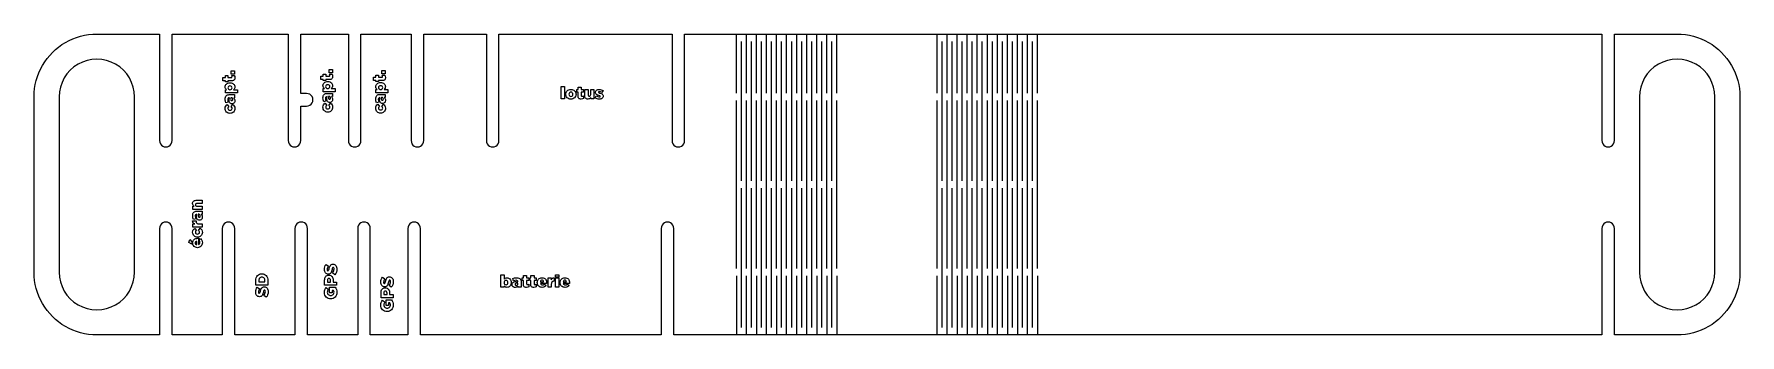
# Model space of a CAD drawing. Extents: x 0 to 680, y 0 to 120.
import ezdxf

# ---------------------------------------------------------------- set-up
doc = ezdxf.new("R2010")
doc.units = 0
for name, color, linetype in [('COMPONENT0', 18, 'CONTINUOUS'), ('COMPONENT1', 18, 'CONTINUOUS'), ('COMPONENT2', 18, 'CONTINUOUS'), ('COMPONENT3', 18, 'CONTINUOUS'), ('COMPONENT4', 18, 'CONTINUOUS'), ('COMPONENT5', 18, 'CONTINUOUS'), ('COMPONENT6', 18, 'CONTINUOUS'), ('COMPONENT7', 18, 'CONTINUOUS'), ('COMPONENT8', 18, 'CONTINUOUS'), ('GROUP1', 18, 'CONTINUOUS'), ('GROUP2', 18, 'CONTINUOUS')]:
    doc.layers.add(name, color=color, linetype=linetype)

msp = doc.modelspace()

# ---------------------------------------------------------------- linework, layer by layer
at = {"layer": 'COMPONENT0'}
for points in [[(270, 120), (625, 120), (625, 77.5), (625.09, 76.85), (625.33, 76.25), (625.73, 75.73), (626.25, 75.33), (626.85, 75.09), (627.5, 75), (628.15, 75.09), (628.75, 75.33), (629.27, 75.73), (629.67, 76.25), (629.91, 76.85), (630, 77.5), (630, 120), (655, 120), (656.64, 119.95), (658.26, 119.79), (659.88, 119.52), (661.47, 119.15), (663.04, 118.67), (664.57, 118.1), (666.06, 117.42), (667.5, 116.65), (668.89, 115.79), (670.22, 114.83), (671.48, 113.8), (672.68, 112.68), (673.8, 111.48), (674.83, 110.22), (675.79, 108.89), (676.65, 107.5), (677.42, 106.06), (678.1, 104.57), (678.67, 103.04), (679.15, 101.47), (679.52, 99.88), (679.79, 98.26), (679.95, 96.64), (680, 95), (680, 25), (679.95, 23.36), (679.79, 21.74), (679.52, 20.12), (679.15, 18.53), (678.67, 16.96), (678.1, 15.43), (677.42, 13.94), (676.65, 12.5), (675.79, 11.11), (674.83, 9.78), (673.8, 8.52), (672.68, 7.32), (671.48, 6.2), (670.22, 5.17), (668.89, 4.21), (667.5, 3.35), (666.06, 2.58), (664.57, 1.9), (663.04, 1.33), (661.47, 0.85), (659.88, 0.48), (658.26, 0.21), (656.64, 0.05), (655, 0), (630, 0), (630, 42.5), (629.91, 43.15), (629.67, 43.75), (629.27, 44.27), (628.75, 44.67), (628.15, 44.91), (627.5, 45), (626.85, 44.91), (626.25, 44.67), (625.73, 44.27), (625.33, 43.75), (625.09, 43.15), (625, 42.5), (625, 0), (270, 0), (255, 0), (255, 42.5), (254.91, 43.15), (254.67, 43.75), (254.27, 44.27), (253.75, 44.67), (253.15, 44.91), (252.5, 45), (251.85, 44.91), (251.25, 44.67), (250.73, 44.27), (250.33, 43.75), (250.09, 43.15), (250, 42.5), (250, 0), (154, 0), (154, 42.5), (153.91, 43.15), (153.67, 43.75), (153.27, 44.27), (152.75, 44.67), (152.15, 44.91), (151.5, 45), (150.85, 44.91), (150.25, 44.67), (149.73, 44.27), (149.33, 43.75), (149.09, 43.15), (149, 42.5), (149, 0), (134, 0), (134, 42.5), (133.91, 43.15), (133.67, 43.75), (133.27, 44.27), (132.75, 44.67), (132.15, 44.91), (131.5, 45), (130.85, 44.91), (130.25, 44.67), (129.73, 44.27), (129.33, 43.75), (129.09, 43.15), (129, 42.5), (129, 0), (109, 0), (109, 42.5), (108.91, 43.15), (108.67, 43.75), (108.27, 44.27), (107.75, 44.67), (107.15, 44.91), (106.5, 45), (105.85, 44.91), (105.25, 44.67), (104.73, 44.27), (104.33, 43.75), (104.09, 43.15), (104, 42.5), (104, 0), (80, 0), (80, 42.5), (79.91, 43.15), (79.67, 43.75), (79.27, 44.27), (78.75, 44.67), (78.15, 44.91), (77.5, 45), (76.85, 44.91), (76.25, 44.67), (75.73, 44.27), (75.33, 43.75), (75.09, 43.15), (75, 42.5), (75, 0), (55, 0), (55, 42.5), (54.91, 43.15), (54.67, 43.75), (54.27, 44.27), (53.75, 44.67), (53.15, 44.91), (52.5, 45), (51.85, 44.91), (51.25, 44.67), (50.73, 44.27), (50.33, 43.75), (50.09, 43.15), (50, 42.5), (50, 0), (25, 0), (23.36, 0.05), (21.74, 0.21), (20.12, 0.48), (18.53, 0.85), (16.96, 1.33), (15.43, 1.9), (13.94, 2.58), (12.5, 3.35), (11.11, 4.21), (9.78, 5.17), (8.52, 6.2), (7.32, 7.32), (6.2, 8.52), (5.17, 9.78), (4.21, 11.11), (3.35, 12.5), (2.58, 13.94), (1.9, 15.43), (1.33, 16.96), (0.85, 18.53), (0.48, 20.12), (0.21, 21.74), (0.05, 23.36), (0, 25), (0, 95), (0.05, 96.64), (0.21, 98.26), (0.48, 99.88), (0.85, 101.47), (1.33, 103.04), (1.9, 104.57), (2.58, 106.06), (3.35, 107.5), (4.21, 108.89), (5.17, 110.22), (6.2, 111.48), (7.32, 112.68), (8.52, 113.8), (9.78, 114.83), (11.11, 115.79), (12.5, 116.65), (13.94, 117.42), (15.43, 118.1), (16.96, 118.67), (18.53, 119.15), (20.12, 119.52), (21.74, 119.79), (23.36, 119.95), (25, 120), (50, 120), (50, 77.5), (50.09, 76.85), (50.33, 76.25), (50.73, 75.73), (51.25, 75.33), (51.85, 75.09), (52.5, 75), (53.15, 75.09), (53.75, 75.33), (54.27, 75.73), (54.67, 76.25), (54.91, 76.85), (55, 77.5), (55, 120), (101.3, 120), (101.3, 77.5), (101.39, 76.85), (101.63, 76.25), (102.03, 75.73), (102.55, 75.33), (103.15, 75.09), (103.8, 75), (104.45, 75.09), (105.05, 75.33), (105.57, 75.73), (105.97, 76.25), (106.21, 76.85), (106.3, 77.5), (106.3, 91.3), (108.65, 91.3), (109.3, 91.39), (109.9, 91.63), (110.42, 92.03), (110.82, 92.55), (111.06, 93.15), (111.15, 93.8), (111.06, 94.45), (110.82, 95.05), (110.42, 95.57), (109.9, 95.97), (109.3, 96.21), (108.65, 96.3), (106.3, 96.3), (106.3, 120), (125.3, 120), (125.3, 77.5), (125.39, 76.85), (125.63, 76.25), (126.03, 75.73), (126.55, 75.33), (127.15, 75.09), (127.8, 75), (128.45, 75.09), (129.05, 75.33), (129.57, 75.73), (129.97, 76.25), (130.21, 76.85), (130.3, 77.5), (130.3, 93), (130.3, 120), (150.3, 120), (150.3, 77.5), (150.39, 76.85), (150.63, 76.25), (151.03, 75.73), (151.55, 75.33), (152.15, 75.09), (152.8, 75), (153.45, 75.09), (154.05, 75.33), (154.57, 75.73), (154.97, 76.25), (155.21, 76.85), (155.3, 77.5), (155.3, 120), (180.3, 120), (180.3, 77.5), (180.39, 76.85), (180.63, 76.25), (181.03, 75.73), (181.55, 75.33), (182.15, 75.09), (182.8, 75), (183.45, 75.09), (184.05, 75.33), (184.57, 75.73), (184.97, 76.25), (185.21, 76.85), (185.3, 77.5), (185.3, 120), (254.3, 120), (254.3, 77.5), (254.39, 76.85), (254.63, 76.25), (255.03, 75.73), (255.55, 75.33), (256.15, 75.09), (256.8, 75), (257.45, 75.09), (258.05, 75.33), (258.57, 75.73), (258.97, 76.25), (259.21, 76.85), (259.3, 77.5), (259.3, 120)], [(40, 95), (39.87, 96.96), (39.49, 98.88), (38.86, 100.74), (37.99, 102.5), (36.9, 104.13), (35.61, 105.61), (34.13, 106.9), (32.5, 107.99), (30.74, 108.86), (28.88, 109.49), (26.96, 109.87), (25, 110), (23.04, 109.87), (21.12, 109.49), (19.26, 108.86), (17.5, 107.99), (15.87, 106.9), (14.39, 105.61), (13.1, 104.13), (12.01, 102.5), (11.14, 100.74), (10.51, 98.88), (10.13, 96.96), (10, 95), (10, 25), (10.13, 23.04), (10.51, 21.12), (11.14, 19.26), (12.01, 17.5), (13.1, 15.87), (14.39, 14.39), (15.87, 13.1), (17.5, 12.01), (19.26, 11.14), (21.12, 10.51), (23.04, 10.13), (25, 10), (26.96, 10.13), (28.88, 10.51), (30.74, 11.14), (32.5, 12.01), (34.13, 13.1), (35.61, 14.39), (36.9, 15.87), (37.99, 17.5), (38.86, 19.26), (39.49, 21.12), (39.87, 23.04), (40, 25)], [(640.13, 23.04), (640.51, 21.12), (641.14, 19.26), (642.01, 17.5), (643.1, 15.87), (644.39, 14.39), (645.87, 13.1), (647.5, 12.01), (649.26, 11.14), (651.12, 10.51), (653.04, 10.13), (655, 10), (656.96, 10.13), (658.88, 10.51), (660.74, 11.14), (662.5, 12.01), (664.13, 13.1), (665.61, 14.39), (666.9, 15.87), (667.99, 17.5), (668.86, 19.26), (669.49, 21.12), (669.87, 23.04), (670, 25), (670, 95), (669.87, 96.96), (669.49, 98.88), (668.86, 100.74), (667.99, 102.5), (666.9, 104.13), (665.61, 105.61), (664.13, 106.9), (662.5, 107.99), (660.74, 108.86), (658.88, 109.49), (656.96, 109.87), (655, 110), (653.04, 109.87), (651.12, 109.49), (649.26, 108.86), (647.5, 107.99), (645.87, 106.9), (644.39, 105.61), (643.1, 104.13), (642.01, 102.5), (641.14, 100.74), (640.51, 98.88), (640.13, 96.96), (640, 95), (640, 25)], [(210.07, 99.15), (211.37, 99.15), (211.37, 94.15), (210.07, 94.15)], [(213.99, 94.06), (213.56, 94.1), (213.17, 94.21), (212.82, 94.39), (212.52, 94.62), (212.28, 94.91), (212.1, 95.24), (211.98, 95.6), (211.95, 95.99), (211.98, 96.38), (212.1, 96.75), (212.28, 97.08), (212.53, 97.37), (212.83, 97.6), (213.18, 97.78), (213.57, 97.9), (214, 97.94), (214.43, 97.9), (214.82, 97.78), (215.17, 97.6), (215.47, 97.37), (215.71, 97.09), (215.89, 96.76), (216.01, 96.4), (216.04, 96.01), (216, 95.61), (215.89, 95.25), (215.7, 94.92), (215.46, 94.63), (215.16, 94.39), (214.81, 94.21), (214.42, 94.1)], [(214, 95.16), (214.32, 95.23), (214.57, 95.41), (214.72, 95.67), (214.78, 95.99), (214.72, 96.32), (214.55, 96.58), (214.3, 96.77), (213.99, 96.83), (213.67, 96.77), (213.42, 96.59), (213.27, 96.33), (213.21, 96.01), (213.27, 95.68), (213.44, 95.41), (213.69, 95.23)], [(218.06, 94.07), (217.78, 94.09), (217.54, 94.14), (217.32, 94.23), (217.14, 94.35), (217, 94.52), (216.9, 94.73), (216.84, 94.99), (216.82, 95.3), (216.82, 96.81), (216.38, 96.81), (216.38, 97.85), (216.82, 97.85), (216.82, 98.79), (218.12, 98.79), (218.12, 97.85), (218.98, 97.85), (218.98, 96.81), (218.12, 96.81), (218.12, 95.55), (218.14, 95.38), (218.21, 95.27), (218.32, 95.2), (218.47, 95.18), (218.73, 95.22), (218.97, 95.31), (218.97, 94.28), (218.56, 94.13)], [(220.78, 94.07), (220.49, 94.09), (220.25, 94.16), (220.03, 94.27), (219.85, 94.43), (219.7, 94.63), (219.6, 94.86), (219.54, 95.13), (219.51, 95.43), (219.51, 97.85), (220.82, 97.85), (220.82, 95.85), (220.85, 95.58), (220.96, 95.38), (221.13, 95.26), (221.34, 95.22), (221.56, 95.26), (221.73, 95.38), (221.85, 95.58), (221.89, 95.85), (221.89, 97.85), (223.19, 97.85), (223.19, 94.15), (221.89, 94.15), (221.89, 94.65), (221.69, 94.43), (221.44, 94.24), (221.14, 94.11)], [(225.36, 94.07), (224.89, 94.1), (224.44, 94.2), (224.01, 94.37), (223.6, 94.61), (224.09, 95.4), (224.41, 95.21), (224.74, 95.08), (225.06, 95), (225.36, 94.97), (225.61, 95.02), (225.67, 95.09), (225.69, 95.18), (225.65, 95.29), (225.54, 95.36), (225.1, 95.5), (224.58, 95.66), (224.16, 95.89), (224.01, 96.04), (223.88, 96.22), (223.81, 96.43), (223.78, 96.7), (223.81, 96.98), (223.89, 97.23), (224.03, 97.44), (224.21, 97.61), (224.42, 97.75), (224.67, 97.85), (224.96, 97.91), (225.27, 97.93), (225.67, 97.9), (226.08, 97.82), (226.45, 97.68), (226.79, 97.5), (226.35, 96.68), (225.77, 96.93), (225.49, 97), (225.25, 97.02), (225.03, 96.97), (224.97, 96.91), (224.95, 96.84), (224.99, 96.73), (225.11, 96.65), (225.56, 96.5), (226.07, 96.33), (226.49, 96.11), (226.65, 95.96), (226.77, 95.78), (226.84, 95.57), (226.87, 95.31), (226.84, 95.02), (226.76, 94.77), (226.63, 94.56), (226.45, 94.38), (226.23, 94.24), (225.97, 94.14), (225.68, 94.08)]]:
    msp.add_lwpolyline(points, close=True, dxfattribs=at)
at = {"layer": 'COMPONENT1'}
for points in [[(88.41, 19.83), (88.41, 21.68), (88.45, 22.29), (88.58, 22.83), (88.79, 23.29), (89.07, 23.68), (89.42, 23.98), (89.82, 24.2), (90.28, 24.34), (90.79, 24.39), (91.3, 24.34), (91.76, 24.2), (92.17, 23.97), (92.52, 23.67), (92.81, 23.28), (93.02, 22.81), (93.16, 22.26), (93.21, 21.65), (93.21, 19.83)], [(92.03, 21.7), (92.01, 21.98), (91.95, 22.24), (91.85, 22.46), (91.71, 22.66), (91.54, 22.82), (91.33, 22.93), (91.09, 23), (90.81, 23.02), (90.53, 23), (90.29, 22.93), (90.08, 22.82), (89.91, 22.66), (89.77, 22.46), (89.67, 22.24), (89.61, 21.98), (89.59, 21.7), (89.59, 21.16), (92.03, 21.16)], [(89.87, 15.23), (89.54, 15.26), (89.25, 15.36), (88.99, 15.51), (88.76, 15.72), (88.58, 15.99), (88.44, 16.31), (88.36, 16.67), (88.33, 17.08), (88.37, 17.67), (88.49, 18.18), (88.69, 18.64), (88.97, 19.06), (89.91, 18.39), (89.7, 18.06), (89.55, 17.72), (89.46, 17.38), (89.43, 17.05), (89.46, 16.84), (89.52, 16.69), (89.62, 16.6), (89.75, 16.57), (89.9, 16.61), (90.01, 16.74), (90.11, 16.99), (90.22, 17.4), (90.43, 18.14), (90.56, 18.45), (90.72, 18.71), (90.91, 18.91), (91.14, 19.06), (91.4, 19.15), (91.72, 19.19), (92.08, 19.15), (92.39, 19.04), (92.65, 18.88), (92.88, 18.65), (93.05, 18.37), (93.18, 18.04), (93.26, 17.67), (93.29, 17.25), (93.24, 16.62), (93.09, 16.03), (92.84, 15.48), (92.49, 15), (91.61, 15.74), (91.86, 16.11), (92.04, 16.49), (92.15, 16.89), (92.19, 17.3), (92.16, 17.53), (92.1, 17.7), (92, 17.81), (91.85, 17.84), (91.71, 17.81), (91.6, 17.68), (91.49, 17.44), (91.38, 17.04), (91.19, 16.32), (91.07, 16.02), (90.92, 15.75), (90.73, 15.53), (90.5, 15.37), (90.22, 15.26)]]:
    msp.add_lwpolyline(points, close=True, dxfattribs=at)
at = {"layer": 'COMPONENT2'}
for points in [[(63.26, 50.03), (63.26, 51.33), (63.78, 51.33), (63.56, 51.53), (63.37, 51.77), (63.23, 52.08), (63.18, 52.44), (63.2, 52.72), (63.27, 52.97), (63.39, 53.18), (63.54, 53.37), (63.74, 53.51), (63.98, 53.62), (64.24, 53.68), (64.54, 53.7), (66.97, 53.7), (66.97, 52.4), (64.96, 52.4), (64.69, 52.36), (64.5, 52.25), (64.38, 52.09), (64.34, 51.88), (64.38, 51.66), (64.5, 51.48), (64.69, 51.37), (64.96, 51.33), (66.97, 51.33), (66.97, 50.03)], [(65.9, 45.74), (65.63, 45.77), (65.39, 45.85), (65.19, 45.97), (65.03, 46.14), (64.9, 46.35), (64.81, 46.6), (64.75, 46.88), (64.73, 47.19), (64.78, 47.69), (64.88, 48.08), (64.81, 48.08), (64.56, 48.04), (64.37, 47.9), (64.25, 47.67), (64.21, 47.34), (64.27, 46.81), (64.42, 46.32), (63.5, 46.06), (63.29, 46.72), (63.23, 47.11), (63.21, 47.56), (63.24, 48.02), (63.33, 48.4), (63.47, 48.72), (63.66, 48.97), (63.89, 49.15), (64.16, 49.27), (64.48, 49.34), (64.84, 49.37), (66.97, 49.37), (66.97, 48.08), (66.59, 48.08), (66.78, 47.87), (66.93, 47.62), (67.02, 47.33), (67.05, 46.99), (67.03, 46.73), (66.98, 46.49), (66.89, 46.28), (66.76, 46.1), (66.6, 45.95), (66.4, 45.84), (66.17, 45.76)], [(65.83, 46.99), (66, 47.03), (66.13, 47.12), (66.21, 47.27), (66.24, 47.45), (66.2, 47.71), (66.07, 47.92), (65.88, 48.05), (65.63, 48.1), (65.46, 48.1), (65.39, 47.87), (65.36, 47.59), (65.39, 47.34), (65.49, 47.15), (65.63, 47.03)], [(65.13, 38.94), (64.74, 38.98), (64.38, 39.09), (64.05, 39.27), (63.76, 39.5), (63.52, 39.79), (63.34, 40.13), (63.23, 40.51), (63.19, 40.93), (63.24, 41.46), (63.41, 41.89), (63.68, 42.24), (64.02, 42.51), (64.68, 41.63), (64.39, 41.33), (64.31, 41.16), (64.28, 40.94), (64.35, 40.65), (64.53, 40.42), (64.79, 40.27), (65.11, 40.21), (65.45, 40.27), (65.72, 40.42), (65.9, 40.65), (65.96, 40.95), (65.94, 41.17), (65.86, 41.35), (65.58, 41.66), (66.21, 42.53), (66.56, 42.24), (66.83, 41.88), (67, 41.44), (67.06, 40.88), (67.02, 40.48), (66.91, 40.11), (66.73, 39.78), (66.49, 39.5), (66.21, 39.27), (65.88, 39.09), (65.52, 38.98)], [(63.26, 42.99), (63.26, 44.3), (64.01, 44.3), (63.67, 44.48), (63.41, 44.73), (63.31, 44.88), (63.24, 45.05), (63.2, 45.47), (64.57, 45.47), (64.57, 45.36), (64.59, 45.11), (64.65, 44.9), (64.74, 44.72), (64.87, 44.57), (65.05, 44.45), (65.26, 44.36), (65.52, 44.31), (65.82, 44.3), (66.97, 44.3), (66.97, 42.99)], [(61.67, 36.88), (62.06, 38.09), (62.93, 37.08), (62.93, 36.16)], [(65.13, 34.8), (64.73, 34.84), (64.36, 34.94), (64.03, 35.1), (63.75, 35.33), (63.51, 35.6), (63.33, 35.92), (63.22, 36.28), (63.18, 36.67), (63.22, 37.12), (63.35, 37.5), (63.54, 37.83), (63.79, 38.09), (64.09, 38.29), (64.43, 38.43), (64.81, 38.51), (65.21, 38.54), (65.34, 38.54), (65.48, 38.53), (65.48, 36.05), (65.75, 36.16), (65.94, 36.34), (66.05, 36.57), (66.09, 36.86), (66.07, 37.08), (66, 37.28), (65.88, 37.48), (65.71, 37.68), (66.31, 38.4), (66.62, 38.1), (66.85, 37.74), (67.01, 37.3), (67.06, 36.79), (67.03, 36.37), (66.92, 35.99), (66.75, 35.65), (66.53, 35.36), (66.25, 35.12), (65.92, 34.95), (65.55, 34.84)], [(64.81, 37.32), (64.54, 37.25), (64.32, 37.12), (64.19, 36.92), (64.14, 36.68), (64.19, 36.44), (64.32, 36.25), (64.54, 36.12), (64.81, 36.03)]]:
    msp.add_lwpolyline(points, close=True, dxfattribs=at)
at = {"layer": 'COMPONENT3'}
for points in [[(139.75, 19.2), (139.42, 19.24), (139.13, 19.33), (138.87, 19.49), (138.64, 19.7), (138.46, 19.97), (138.33, 20.28), (138.24, 20.65), (138.21, 21.06), (138.25, 21.64), (138.37, 22.16), (138.57, 22.62), (138.85, 23.03), (139.79, 22.37), (139.58, 22.03), (139.44, 21.69), (139.35, 21.35), (139.32, 21.02), (139.34, 20.81), (139.4, 20.66), (139.5, 20.57), (139.63, 20.54), (139.78, 20.58), (139.89, 20.71), (140, 20.97), (140.1, 21.37), (140.31, 22.12), (140.45, 22.42), (140.6, 22.68), (140.79, 22.89), (141.02, 23.04), (141.28, 23.13), (141.6, 23.16), (141.96, 23.12), (142.27, 23.02), (142.53, 22.85), (142.76, 22.63), (142.94, 22.35), (143.07, 22.02), (143.15, 21.64), (143.17, 21.22), (143.12, 20.6), (142.97, 20), (142.72, 19.45), (142.38, 18.98), (141.49, 19.72), (141.74, 20.08), (141.92, 20.46), (142.03, 20.86), (142.07, 21.27), (142.05, 21.51), (141.98, 21.68), (141.88, 21.78), (141.73, 21.82), (141.59, 21.78), (141.48, 21.66), (141.37, 21.41), (141.27, 21.01), (141.07, 20.3), (140.95, 19.99), (140.8, 19.73), (140.61, 19.51), (140.38, 19.34), (140.1, 19.24)], [(140.7, 9.3), (140.19, 9.35), (139.72, 9.5), (139.29, 9.73), (138.92, 10.03), (138.62, 10.41), (138.39, 10.85), (138.25, 11.35), (138.2, 11.88), (138.24, 12.48), (138.38, 12.98), (138.6, 13.43), (138.9, 13.83), (139.83, 13.05), (139.64, 12.79), (139.5, 12.52), (139.41, 12.23), (139.38, 11.89), (139.41, 11.64), (139.49, 11.41), (139.61, 11.2), (139.77, 11.02), (139.96, 10.87), (140.18, 10.76), (140.43, 10.69), (140.71, 10.67), (140.99, 10.69), (141.25, 10.76), (141.48, 10.88), (141.67, 11.03), (141.82, 11.22), (141.94, 11.44), (142.02, 11.69), (142.04, 11.97), (141.99, 12.39), (141.84, 12.73), (141.26, 12.73), (141.26, 11.79), (140.29, 11.79), (140.29, 13.99), (142.45, 13.99), (142.73, 13.57), (142.97, 13.09), (143.13, 12.53), (143.19, 11.91), (143.14, 11.37), (143, 10.87), (142.79, 10.43), (142.49, 10.05), (142.13, 9.74), (141.71, 9.5), (141.23, 9.35)], [(138.29, 14.73), (138.29, 16.79), (138.32, 17.22), (138.41, 17.61), (138.54, 17.95), (138.73, 18.24), (138.97, 18.47), (139.27, 18.64), (139.6, 18.74), (139.98, 18.78), (140.39, 18.74), (140.74, 18.62), (141.03, 18.44), (141.28, 18.2), (141.47, 17.9), (141.61, 17.54), (141.69, 17.15), (141.72, 16.72), (141.72, 16.06), (143.09, 16.06), (143.09, 14.73)], [(140.68, 16.69), (140.64, 17.01), (140.51, 17.25), (140.31, 17.4), (140.05, 17.45), (139.77, 17.4), (139.57, 17.25), (139.45, 17.01), (139.41, 16.68), (139.41, 16.06), (140.68, 16.06)]]:
    msp.add_lwpolyline(points, close=True, dxfattribs=at)
at = {"layer": 'COMPONENT4'}
for points in [[(117.26, 24.25), (116.94, 24.28), (116.64, 24.38), (116.38, 24.53), (116.15, 24.74), (115.97, 25.01), (115.84, 25.33), (115.75, 25.69), (115.72, 26.1), (115.76, 26.69), (115.88, 27.2), (116.08, 27.66), (116.36, 28.08), (117.3, 27.41), (117.09, 27.08), (116.95, 26.74), (116.86, 26.4), (116.83, 26.07), (116.85, 25.86), (116.92, 25.71), (117.02, 25.62), (117.14, 25.59), (117.29, 25.63), (117.41, 25.76), (117.51, 26.01), (117.61, 26.42), (117.82, 27.16), (117.96, 27.47), (118.11, 27.73), (118.3, 27.93), (118.53, 28.08), (118.8, 28.17), (119.11, 28.2), (119.47, 28.17), (119.78, 28.06), (120.05, 27.9), (120.27, 27.67), (120.45, 27.39), (120.58, 27.06), (120.66, 26.69), (120.68, 26.27), (120.63, 25.64), (120.48, 25.05), (120.24, 24.5), (119.89, 24.02), (119, 24.76), (119.26, 25.13), (119.44, 25.51), (119.54, 25.91), (119.58, 26.32), (119.56, 26.55), (119.49, 26.72), (119.39, 26.83), (119.24, 26.86), (119.1, 26.83), (118.99, 26.7), (118.88, 26.46), (118.78, 26.06), (118.58, 25.34), (118.46, 25.04), (118.31, 24.77), (118.12, 24.55), (117.89, 24.39), (117.61, 24.28)], [(115.8, 19.78), (115.8, 21.83), (115.83, 22.26), (115.92, 22.65), (116.06, 23), (116.25, 23.28), (116.49, 23.51), (116.78, 23.68), (117.11, 23.79), (117.5, 23.82), (117.9, 23.79), (118.25, 23.67), (118.55, 23.49), (118.79, 23.24), (118.98, 22.94), (119.12, 22.59), (119.2, 22.19), (119.23, 21.76), (119.23, 21.1), (120.6, 21.1), (120.6, 19.78)], [(118.19, 21.74), (118.15, 22.05), (118.02, 22.29), (117.82, 22.45), (117.56, 22.5), (117.28, 22.45), (117.08, 22.29), (116.96, 22.05), (116.92, 21.73), (116.92, 21.1), (118.19, 21.1)], [(118.21, 14.35), (117.7, 14.39), (117.23, 14.54), (116.8, 14.77), (116.43, 15.08), (116.13, 15.46), (115.9, 15.9), (115.76, 16.39), (115.71, 16.93), (115.76, 17.52), (115.89, 18.03), (116.12, 18.47), (116.41, 18.87), (117.35, 18.09), (117.15, 17.83), (117.01, 17.56), (116.92, 17.27), (116.89, 16.94), (116.92, 16.69), (117, 16.45), (117.12, 16.25), (117.28, 16.07), (117.47, 15.92), (117.7, 15.81), (117.94, 15.73), (118.22, 15.71), (118.5, 15.73), (118.76, 15.81), (118.99, 15.92), (119.18, 16.08), (119.34, 16.27), (119.45, 16.49), (119.53, 16.74), (119.55, 17.01), (119.5, 17.43), (119.35, 17.78), (118.77, 17.78), (118.77, 16.83), (117.8, 16.83), (117.8, 19.04), (119.96, 19.04), (120.25, 18.62), (120.48, 18.13), (120.64, 17.58), (120.7, 16.96), (120.65, 16.42), (120.52, 15.92), (120.3, 15.47), (120, 15.09), (119.64, 14.78), (119.22, 14.54), (118.74, 14.4)]]:
    msp.add_lwpolyline(points, close=True, dxfattribs=at)
at = {"layer": 'COMPONENT5'}
for points in [[(80.02, 102.61), (80, 102.33), (79.95, 102.08), (79.86, 101.87), (79.74, 101.69), (79.57, 101.55), (79.36, 101.44), (79.1, 101.38), (78.79, 101.36), (77.28, 101.36), (77.28, 100.92), (76.23, 100.92), (76.23, 101.36), (75.29, 101.36), (75.29, 102.66), (76.23, 102.66), (76.23, 103.53), (77.28, 103.53), (77.28, 102.66), (78.54, 102.66), (78.71, 102.69), (78.82, 102.75), (78.88, 102.86), (78.91, 103.02), (78.87, 103.27), (78.78, 103.51), (79.8, 103.51), (79.96, 103.11)], [(78.61, 104.03), (78.61, 105.39), (79.94, 105.39), (79.94, 104.03)], [(76.23, 96.51), (76.23, 97.81), (76.73, 97.81), (76.51, 98.01), (76.33, 98.26), (76.2, 98.56), (76.15, 98.93), (76.18, 99.25), (76.28, 99.56), (76.45, 99.84), (76.66, 100.08), (76.94, 100.29), (77.27, 100.44), (77.65, 100.54), (78.08, 100.58), (78.51, 100.54), (78.9, 100.44), (79.23, 100.29), (79.51, 100.09), (79.73, 99.84), (79.89, 99.57), (79.99, 99.26), (80.02, 98.94), (79.98, 98.56), (79.86, 98.25), (79.69, 98.01), (79.49, 97.81), (81.04, 97.81), (81.04, 96.51)], [(78.87, 92.22), (78.6, 92.24), (78.36, 92.32), (78.16, 92.45), (78, 92.62), (77.87, 92.83), (77.78, 93.08), (77.72, 93.36), (77.7, 93.67), (77.75, 94.17), (77.85, 94.56), (77.78, 94.56), (77.53, 94.52), (77.34, 94.38), (77.22, 94.15), (77.18, 93.82), (77.24, 93.29), (77.39, 92.8), (76.47, 92.54), (76.26, 93.2), (76.2, 93.59), (76.18, 94.04), (76.21, 94.5), (76.3, 94.88), (76.44, 95.2), (76.63, 95.45), (76.86, 95.63), (77.13, 95.75), (77.44, 95.82), (77.81, 95.84), (79.94, 95.84), (79.94, 94.56), (79.56, 94.56), (79.75, 94.35), (79.9, 94.1), (79.99, 93.81), (80.02, 93.47), (80, 93.21), (79.95, 92.97), (79.86, 92.76), (79.73, 92.58), (79.57, 92.43), (79.37, 92.31), (79.14, 92.24)], [(78.08, 97.78), (78.43, 97.84), (78.7, 98), (78.87, 98.24), (78.93, 98.53), (78.87, 98.83), (78.7, 99.08), (78.43, 99.24), (78.08, 99.3), (77.74, 99.24), (77.47, 99.08), (77.3, 98.83), (77.24, 98.53), (77.3, 98.24), (77.48, 98), (77.74, 97.84)], [(78.1, 88.36), (77.71, 88.39), (77.35, 88.5), (77.02, 88.68), (76.73, 88.91), (76.49, 89.2), (76.31, 89.54), (76.2, 89.92), (76.16, 90.34), (76.21, 90.87), (76.38, 91.3), (76.65, 91.65), (76.99, 91.92), (77.64, 91.04), (77.36, 90.75), (77.28, 90.57), (77.25, 90.35), (77.32, 90.06), (77.5, 89.83), (77.76, 89.68), (78.08, 89.62), (78.42, 89.68), (78.69, 89.83), (78.87, 90.06), (78.93, 90.36), (78.91, 90.58), (78.83, 90.76), (78.55, 91.08), (79.18, 91.94), (79.53, 91.65), (79.8, 91.29), (79.97, 90.85), (80.03, 90.29), (79.99, 89.89), (79.88, 89.52), (79.69, 89.19), (79.46, 88.91), (79.18, 88.68), (78.85, 88.5), (78.48, 88.39)], [(78.8, 93.47), (78.97, 93.5), (79.1, 93.6), (79.18, 93.75), (79.21, 93.93), (79.17, 94.19), (79.04, 94.4), (78.85, 94.53), (78.6, 94.58), (78.43, 94.58), (78.36, 94.35), (78.33, 94.07), (78.36, 93.81), (78.46, 93.63), (78.6, 93.51)]]:
    msp.add_lwpolyline(points, close=True, dxfattribs=at)
at = {"layer": 'COMPONENT6'}
for points in [[(119, 103.12), (118.98, 102.84), (118.93, 102.59), (118.84, 102.38), (118.72, 102.2), (118.55, 102.05), (118.34, 101.95), (118.08, 101.89), (117.77, 101.87), (116.26, 101.87), (116.26, 101.43), (115.22, 101.43), (115.22, 101.87), (114.28, 101.87), (114.28, 103.17), (115.22, 103.17), (115.22, 104.03), (116.26, 104.03), (116.26, 103.17), (117.52, 103.17), (117.69, 103.19), (117.8, 103.26), (117.87, 103.37), (117.89, 103.53), (117.85, 103.78), (117.77, 104.02), (118.79, 104.02), (118.94, 103.62)], [(117.59, 104.54), (117.59, 105.9), (118.92, 105.9), (118.92, 104.54)], [(115.22, 97.01), (115.22, 98.31), (115.71, 98.31), (115.49, 98.52), (115.31, 98.76), (115.18, 99.06), (115.13, 99.44), (115.17, 99.76), (115.27, 100.07), (115.43, 100.35), (115.65, 100.59), (115.92, 100.79), (116.25, 100.95), (116.63, 101.05), (117.06, 101.08), (117.49, 101.05), (117.88, 100.95), (118.21, 100.79), (118.49, 100.59), (118.71, 100.35), (118.87, 100.07), (118.97, 99.77), (119.01, 99.45), (118.96, 99.06), (118.84, 98.76), (118.67, 98.51), (118.47, 98.31), (120.02, 98.31), (120.02, 97.01)], [(117.86, 92.73), (117.58, 92.75), (117.34, 92.83), (117.14, 92.96), (116.98, 93.13), (116.85, 93.34), (116.76, 93.58), (116.7, 93.87), (116.68, 94.18), (116.73, 94.68), (116.83, 95.07), (116.77, 95.07), (116.51, 95.02), (116.32, 94.89), (116.2, 94.66), (116.16, 94.33), (116.22, 93.8), (116.37, 93.31), (115.45, 93.04), (115.24, 93.71), (115.18, 94.1), (115.16, 94.54), (115.19, 95), (115.28, 95.39), (115.42, 95.7), (115.61, 95.95), (115.84, 96.14), (116.11, 96.26), (116.43, 96.33), (116.79, 96.35), (118.92, 96.35), (118.92, 95.06), (118.54, 95.06), (118.73, 94.85), (118.88, 94.61), (118.97, 94.32), (119.01, 93.97), (118.99, 93.72), (118.93, 93.48), (118.84, 93.27), (118.71, 93.09), (118.55, 92.94), (118.36, 92.82), (118.13, 92.75)], [(117.07, 98.29), (117.41, 98.35), (117.68, 98.51), (117.85, 98.75), (117.92, 99.04), (117.86, 99.34), (117.68, 99.58), (117.41, 99.75), (117.07, 99.8), (116.72, 99.75), (116.46, 99.58), (116.28, 99.34), (116.22, 99.04), (116.28, 98.75), (116.46, 98.51), (116.72, 98.35)], [(117.08, 88.86), (116.69, 88.9), (116.33, 89.01), (116, 89.19), (115.71, 89.42), (115.48, 89.7), (115.29, 90.04), (115.18, 90.43), (115.14, 90.85), (115.2, 91.38), (115.37, 91.81), (115.63, 92.16), (115.97, 92.43), (116.63, 91.55), (116.34, 91.25), (116.26, 91.08), (116.24, 90.86), (116.3, 90.57), (116.48, 90.34), (116.74, 90.19), (117.07, 90.13), (117.4, 90.19), (117.67, 90.34), (117.85, 90.57), (117.92, 90.87), (117.89, 91.09), (117.81, 91.26), (117.53, 91.58), (118.16, 92.45), (118.51, 92.16), (118.78, 91.8), (118.95, 91.36), (119.01, 90.8), (118.97, 90.4), (118.86, 90.03), (118.68, 89.7), (118.44, 89.41), (118.16, 89.18), (117.83, 89.01), (117.47, 88.9)], [(117.78, 93.98), (117.96, 94.01), (118.08, 94.11), (118.16, 94.26), (118.19, 94.44), (118.15, 94.7), (118.03, 94.91), (117.83, 95.04), (117.58, 95.08), (117.41, 95.08), (117.34, 94.85), (117.31, 94.58), (117.34, 94.32), (117.44, 94.13), (117.59, 94.02)]]:
    msp.add_lwpolyline(points, close=True, dxfattribs=at)
at = {"layer": 'COMPONENT7'}
for points in [[(140.04, 102.72), (140.02, 102.44), (139.97, 102.19), (139.88, 101.98), (139.76, 101.8), (139.59, 101.65), (139.38, 101.55), (139.12, 101.49), (138.81, 101.47), (137.3, 101.47), (137.3, 101.03), (136.26, 101.03), (136.26, 101.47), (135.32, 101.47), (135.32, 102.77), (136.26, 102.77), (136.26, 103.63), (137.3, 103.63), (137.3, 102.77), (138.56, 102.77), (138.73, 102.79), (138.84, 102.86), (138.91, 102.97), (138.93, 103.13), (138.9, 103.38), (138.81, 103.62), (139.83, 103.62), (139.98, 103.21)], [(138.63, 104.14), (138.63, 105.5), (139.96, 105.5), (139.96, 104.14)], [(136.26, 96.61), (136.26, 97.91), (136.75, 97.91), (136.53, 98.12), (136.35, 98.36), (136.22, 98.66), (136.17, 99.04), (136.21, 99.36), (136.31, 99.66), (136.47, 99.95), (136.69, 100.19), (136.96, 100.39), (137.29, 100.55), (137.67, 100.65), (138.1, 100.68), (138.54, 100.65), (138.92, 100.55), (139.25, 100.39), (139.53, 100.19), (139.75, 99.95), (139.91, 99.67), (140.01, 99.37), (140.05, 99.04), (140, 98.66), (139.89, 98.36), (139.71, 98.11), (139.51, 97.91), (141.06, 97.91), (141.06, 96.61)], [(138.9, 92.32), (138.62, 92.35), (138.38, 92.43), (138.18, 92.56), (138.02, 92.73), (137.89, 92.93), (137.8, 93.18), (137.74, 93.46), (137.73, 93.78), (137.77, 94.28), (137.87, 94.67), (137.81, 94.67), (137.55, 94.62), (137.36, 94.49), (137.24, 94.26), (137.2, 93.93), (137.26, 93.4), (137.41, 92.91), (136.49, 92.64), (136.28, 93.31), (136.22, 93.69), (136.2, 94.14), (136.23, 94.6), (136.32, 94.99), (136.46, 95.3), (136.66, 95.55), (136.88, 95.74), (137.15, 95.86), (137.47, 95.93), (137.83, 95.95), (139.96, 95.95), (139.96, 94.66), (139.58, 94.66), (139.77, 94.45), (139.92, 94.21), (140.02, 93.92), (140.05, 93.57), (140.03, 93.32), (139.97, 93.08), (139.88, 92.87), (139.75, 92.68), (139.59, 92.53), (139.4, 92.42), (139.17, 92.35)], [(138.11, 97.89), (138.45, 97.95), (138.72, 98.11), (138.9, 98.35), (138.96, 98.64), (138.9, 98.94), (138.72, 99.18), (138.46, 99.35), (138.11, 99.4), (137.76, 99.35), (137.5, 99.18), (137.32, 98.94), (137.26, 98.64), (137.33, 98.35), (137.5, 98.11), (137.76, 97.95)], [(138.12, 88.46), (137.73, 88.5), (137.37, 88.61), (137.04, 88.78), (136.75, 89.02), (136.52, 89.3), (136.34, 89.64), (136.22, 90.03), (136.18, 90.45), (136.24, 90.98), (136.41, 91.41), (136.67, 91.76), (137.01, 92.03), (137.67, 91.15), (137.38, 90.85), (137.3, 90.67), (137.28, 90.46), (137.34, 90.16), (137.52, 89.94), (137.78, 89.78), (138.11, 89.73), (138.45, 89.78), (138.71, 89.94), (138.89, 90.17), (138.96, 90.47), (138.93, 90.68), (138.85, 90.86), (138.57, 91.18), (139.2, 92.05), (139.55, 91.76), (139.82, 91.4), (140, 90.96), (140.05, 90.4), (140.02, 90), (139.9, 89.63), (139.72, 89.3), (139.48, 89.01), (139.2, 88.78), (138.87, 88.61), (138.51, 88.5)], [(138.82, 93.58), (139, 93.61), (139.13, 93.71), (139.2, 93.86), (139.23, 94.04), (139.19, 94.3), (139.07, 94.5), (138.87, 94.64), (138.62, 94.68), (138.45, 94.68), (138.38, 94.45), (138.35, 94.18), (138.39, 93.92), (138.48, 93.73), (138.63, 93.62)]]:
    msp.add_lwpolyline(points, close=True, dxfattribs=at)
at = {"layer": 'COMPONENT8'}
for points in [[(188.52, 18.95), (188.14, 18.99), (187.84, 19.11), (187.59, 19.28), (187.39, 19.48), (187.39, 19.03), (186.09, 19.03), (186.09, 24.03), (187.39, 24.03), (187.39, 22.24), (187.6, 22.46), (187.84, 22.65), (188.14, 22.77), (188.52, 22.82), (188.84, 22.79), (189.14, 22.69), (189.42, 22.53), (189.67, 22.31), (189.87, 22.03), (190.03, 21.7), (190.13, 21.32), (190.16, 20.89), (190.13, 20.46), (190.03, 20.08), (189.87, 19.74), (189.67, 19.47), (189.43, 19.24), (189.15, 19.08), (188.84, 18.98)], [(188.12, 20.04), (188.41, 20.1), (188.66, 20.27), (188.82, 20.54), (188.88, 20.89), (188.82, 21.23), (188.66, 21.5), (188.41, 21.67), (188.12, 21.73), (187.82, 21.67), (187.58, 21.49), (187.42, 21.23), (187.36, 20.89), (187.42, 20.54), (187.58, 20.27), (187.82, 20.1)], [(191.78, 18.95), (191.52, 18.97), (191.29, 19.02), (191.08, 19.12), (190.89, 19.24), (190.74, 19.4), (190.63, 19.6), (190.56, 19.83), (190.53, 20.1), (190.56, 20.38), (190.64, 20.61), (190.77, 20.81), (190.94, 20.97), (191.14, 21.1), (191.39, 21.19), (191.67, 21.25), (191.99, 21.27), (192.48, 21.22), (192.88, 21.13), (192.88, 21.19), (192.83, 21.44), (192.7, 21.63), (192.47, 21.75), (192.14, 21.79), (191.6, 21.74), (191.12, 21.59), (190.85, 22.5), (191.52, 22.71), (191.9, 22.77), (192.35, 22.79), (192.81, 22.76), (193.2, 22.67), (193.51, 22.53), (193.76, 22.34), (193.94, 22.11), (194.07, 21.84), (194.14, 21.53), (194.16, 21.16), (194.16, 19.03), (192.87, 19.03), (192.87, 19.41), (192.66, 19.22), (192.42, 19.07), (192.13, 18.98)], [(192.25, 19.76), (192.51, 19.81), (192.71, 19.93), (192.85, 20.12), (192.89, 20.37), (192.89, 20.54), (192.66, 20.61), (192.38, 20.64), (192.13, 20.61), (191.94, 20.51), (191.83, 20.37), (191.79, 20.17), (191.82, 20), (191.92, 19.87), (192.07, 19.79)], [(196.3, 18.95), (196.02, 18.97), (195.77, 19.02), (195.56, 19.11), (195.38, 19.24), (195.23, 19.4), (195.13, 19.61), (195.07, 19.87), (195.05, 20.18), (195.05, 21.69), (194.61, 21.69), (194.61, 22.74), (195.05, 22.74), (195.05, 23.68), (196.35, 23.68), (196.35, 22.74), (197.21, 22.74), (197.21, 21.69), (196.35, 21.69), (196.35, 20.44), (196.37, 20.26), (196.44, 20.15), (196.55, 20.09), (196.71, 20.06), (196.96, 20.1), (197.2, 20.19), (197.2, 19.17), (196.8, 19.01)], [(199.25, 18.95), (198.97, 18.97), (198.72, 19.02), (198.51, 19.11), (198.33, 19.24), (198.19, 19.4), (198.08, 19.61), (198.02, 19.87), (198, 20.18), (198, 21.69), (197.56, 21.69), (197.56, 22.74), (198, 22.74), (198, 23.68), (199.3, 23.68), (199.3, 22.74), (200.17, 22.74), (200.17, 21.69), (199.3, 21.69), (199.3, 20.44), (199.33, 20.26), (199.39, 20.15), (199.5, 20.09), (199.66, 20.06), (199.91, 20.1), (200.15, 20.19), (200.15, 19.17), (199.75, 19.01)], [(202.57, 18.94), (202.15, 18.98), (201.76, 19.08), (201.43, 19.25), (201.14, 19.47), (200.9, 19.75), (200.73, 20.08), (200.62, 20.45), (200.58, 20.87), (200.61, 21.27), (200.72, 21.64), (200.88, 21.97), (201.1, 22.26), (201.38, 22.49), (201.7, 22.67), (202.06, 22.78), (202.45, 22.82), (202.9, 22.78), (203.28, 22.66), (203.6, 22.46), (203.86, 22.21), (204.06, 21.91), (204.21, 21.57), (204.29, 21.19), (204.32, 20.79), (204.32, 20.66), (204.31, 20.52), (201.83, 20.52), (201.94, 20.25), (202.12, 20.06), (202.35, 19.95), (202.63, 19.91), (202.86, 19.94), (203.06, 20), (203.26, 20.12), (203.46, 20.29), (204.17, 19.7), (203.88, 19.39), (203.51, 19.15), (203.08, 18.99)], [(203.1, 21.19), (203.03, 21.47), (202.89, 21.68), (202.7, 21.82), (202.46, 21.86), (202.22, 21.82), (202.03, 21.68), (201.89, 21.47), (201.81, 21.19)], [(204.88, 22.74), (206.18, 22.74), (206.18, 21.99), (206.36, 22.33), (206.61, 22.59), (206.76, 22.69), (206.93, 22.76), (207.35, 22.8), (207.35, 21.43), (207.24, 21.43), (207, 21.41), (206.78, 21.35), (206.6, 21.26), (206.45, 21.13), (206.33, 20.96), (206.24, 20.74), (206.19, 20.48), (206.18, 20.18), (206.18, 19.03), (204.88, 19.03)], [(207.81, 24.03), (209.16, 24.03), (209.16, 23.07), (207.81, 23.07)], [(207.84, 22.74), (209.14, 22.74), (209.14, 19.03), (207.84, 19.03)], [(211.7, 18.94), (211.28, 18.98), (210.89, 19.08), (210.56, 19.25), (210.27, 19.47), (210.03, 19.75), (209.86, 20.08), (209.75, 20.45), (209.71, 20.87), (209.74, 21.27), (209.85, 21.64), (210.01, 21.97), (210.23, 22.26), (210.51, 22.49), (210.83, 22.67), (211.19, 22.78), (211.58, 22.82), (212.03, 22.78), (212.41, 22.66), (212.73, 22.46), (212.99, 22.21), (213.19, 21.91), (213.34, 21.57), (213.42, 21.19), (213.45, 20.79), (213.45, 20.66), (213.44, 20.52), (210.96, 20.52), (211.07, 20.25), (211.25, 20.06), (211.48, 19.95), (211.76, 19.91), (211.99, 19.94), (212.19, 20), (212.39, 20.12), (212.59, 20.29), (213.31, 19.7), (213.01, 19.39), (212.64, 19.15), (212.21, 18.99)], [(212.23, 21.19), (212.16, 21.47), (212.02, 21.68), (211.83, 21.82), (211.59, 21.86), (211.35, 21.82), (211.16, 21.68), (211.02, 21.47), (210.94, 21.19)]]:
    msp.add_lwpolyline(points, close=True, dxfattribs=at)
at = {"layer": 'GROUP1'}
for points in [[(280, 96.5), (280, 120)], [(284, 96.5), (284, 120)], [(288, 96.5), (288, 120)], [(292, 96.5), (292, 120)], [(296, 96.5), (296, 120)], [(300, 96.5), (300, 120)], [(304, 96.5), (304, 120)], [(308, 96.5), (308, 120)], [(312, 96.5), (312, 120)], [(316, 96.5), (316, 120)], [(320, 96.5), (320, 120)], [(360, 96.5), (360, 120)], [(364, 96.5), (364, 120)], [(368, 96.5), (368, 120)], [(372, 96.5), (372, 120)], [(376, 96.5), (376, 120)], [(380, 96.5), (380, 120)], [(384, 96.5), (384, 120)], [(388, 96.5), (388, 120)], [(392, 96.5), (392, 120)], [(396, 96.5), (396, 120)], [(400, 96.5), (400, 120)], [(280, 26.5), (280, 93.5)], [(284, 26.5), (284, 93.5)], [(288, 26.5), (288, 93.5)], [(292, 26.5), (292, 93.5)], [(296, 26.5), (296, 93.5)], [(300, 26.5), (300, 93.5)], [(304, 26.5), (304, 93.5)], [(308, 26.5), (308, 93.5)], [(312, 26.5), (312, 93.5)], [(316, 26.5), (316, 93.5)], [(320, 26.5), (320, 93.5)], [(360, 26.5), (360, 93.5)], [(364, 26.5), (364, 93.5)], [(368, 26.5), (368, 93.5)], [(372, 26.5), (372, 93.5)], [(376, 26.5), (376, 93.5)], [(380, 26.5), (380, 93.5)], [(384, 26.5), (384, 93.5)], [(388, 26.5), (388, 93.5)], [(392, 26.5), (392, 93.5)], [(396, 26.5), (396, 93.5)], [(400, 26.5), (400, 93.5)], [(280, 23.5), (280, 3), (280, 0)], [(284, 0), (284, 3), (284, 23.5)], [(288, 23.5), (288, 3), (288, 0)], [(292, 0), (292, 3), (292, 23.5)], [(296, 23.5), (296, 3), (296, 0)], [(300, 0), (300, 3), (300, 23.5)], [(304, 0), (304, 3), (304, 23.5)], [(308, 0), (308, 3), (308, 23.5)], [(312, 23.5), (312, 3), (312, 0)], [(316, 23.5), (316, 3), (316, 0)], [(320, 23.5), (320, 3), (320, 0)], [(360, 0), (360, 3), (360, 23.5)], [(364, 0), (364, 3), (364, 23.5)], [(368, 23.5), (368, 3), (368, 0)], [(372, 23.5), (372, 3), (372, 0)], [(376, 23.5), (376, 3), (376, 0)], [(380, 23.5), (380, 3), (380, 0)], [(384, 0), (384, 3), (384, 23.5)], [(388, 23.5), (388, 3), (388, 0)], [(392, 23.5), (392, 3), (392, 0)], [(396, 0), (396, 3), (396, 23.5)], [(400, 23.5), (400, 3), (400, 0)]]:
    msp.add_lwpolyline(points, dxfattribs=at)
at = {"layer": 'GROUP2'}
for points in [[(282, 61.5), (282, 117)], [(286, 61.5), (286, 117)], [(290, 61.5), (290, 117)], [(294, 61.5), (294, 117)], [(298, 61.5), (298, 117)], [(302, 61.5), (302, 117)], [(306, 61.5), (306, 117)], [(310, 61.5), (310, 117)], [(314, 61.5), (314, 117)], [(318, 61.5), (318, 117)], [(362, 61.5), (362, 117)], [(366, 61.5), (366, 117)], [(370, 61.5), (370, 117)], [(374, 61.5), (374, 117)], [(378, 61.5), (378, 117)], [(382, 61.5), (382, 117)], [(386, 61.5), (386, 117)], [(390, 61.5), (390, 117)], [(394, 61.5), (394, 117)], [(398, 61.5), (398, 117)], [(282, 3), (282, 58.5)], [(286, 3), (286, 58.5)], [(290, 3), (290, 58.5)], [(294, 3), (294, 58.5)], [(298, 3), (298, 58.5)], [(302, 3), (302, 58.5)], [(306, 3), (306, 58.5)], [(310, 3), (310, 58.5)], [(314, 3), (314, 58.5)], [(318, 3), (318, 58.5)], [(362, 3), (362, 58.5)], [(366, 3), (366, 58.5)], [(370, 3), (370, 58.5)], [(374, 3), (374, 58.5)], [(378, 3), (378, 58.5)], [(382, 3), (382, 58.5)], [(386, 3), (386, 58.5)], [(390, 3), (390, 58.5)], [(394, 3), (394, 58.5)], [(398, 3), (398, 58.5)]]:
    msp.add_lwpolyline(points, dxfattribs=at)

doc.saveas('drawing.dxf')
